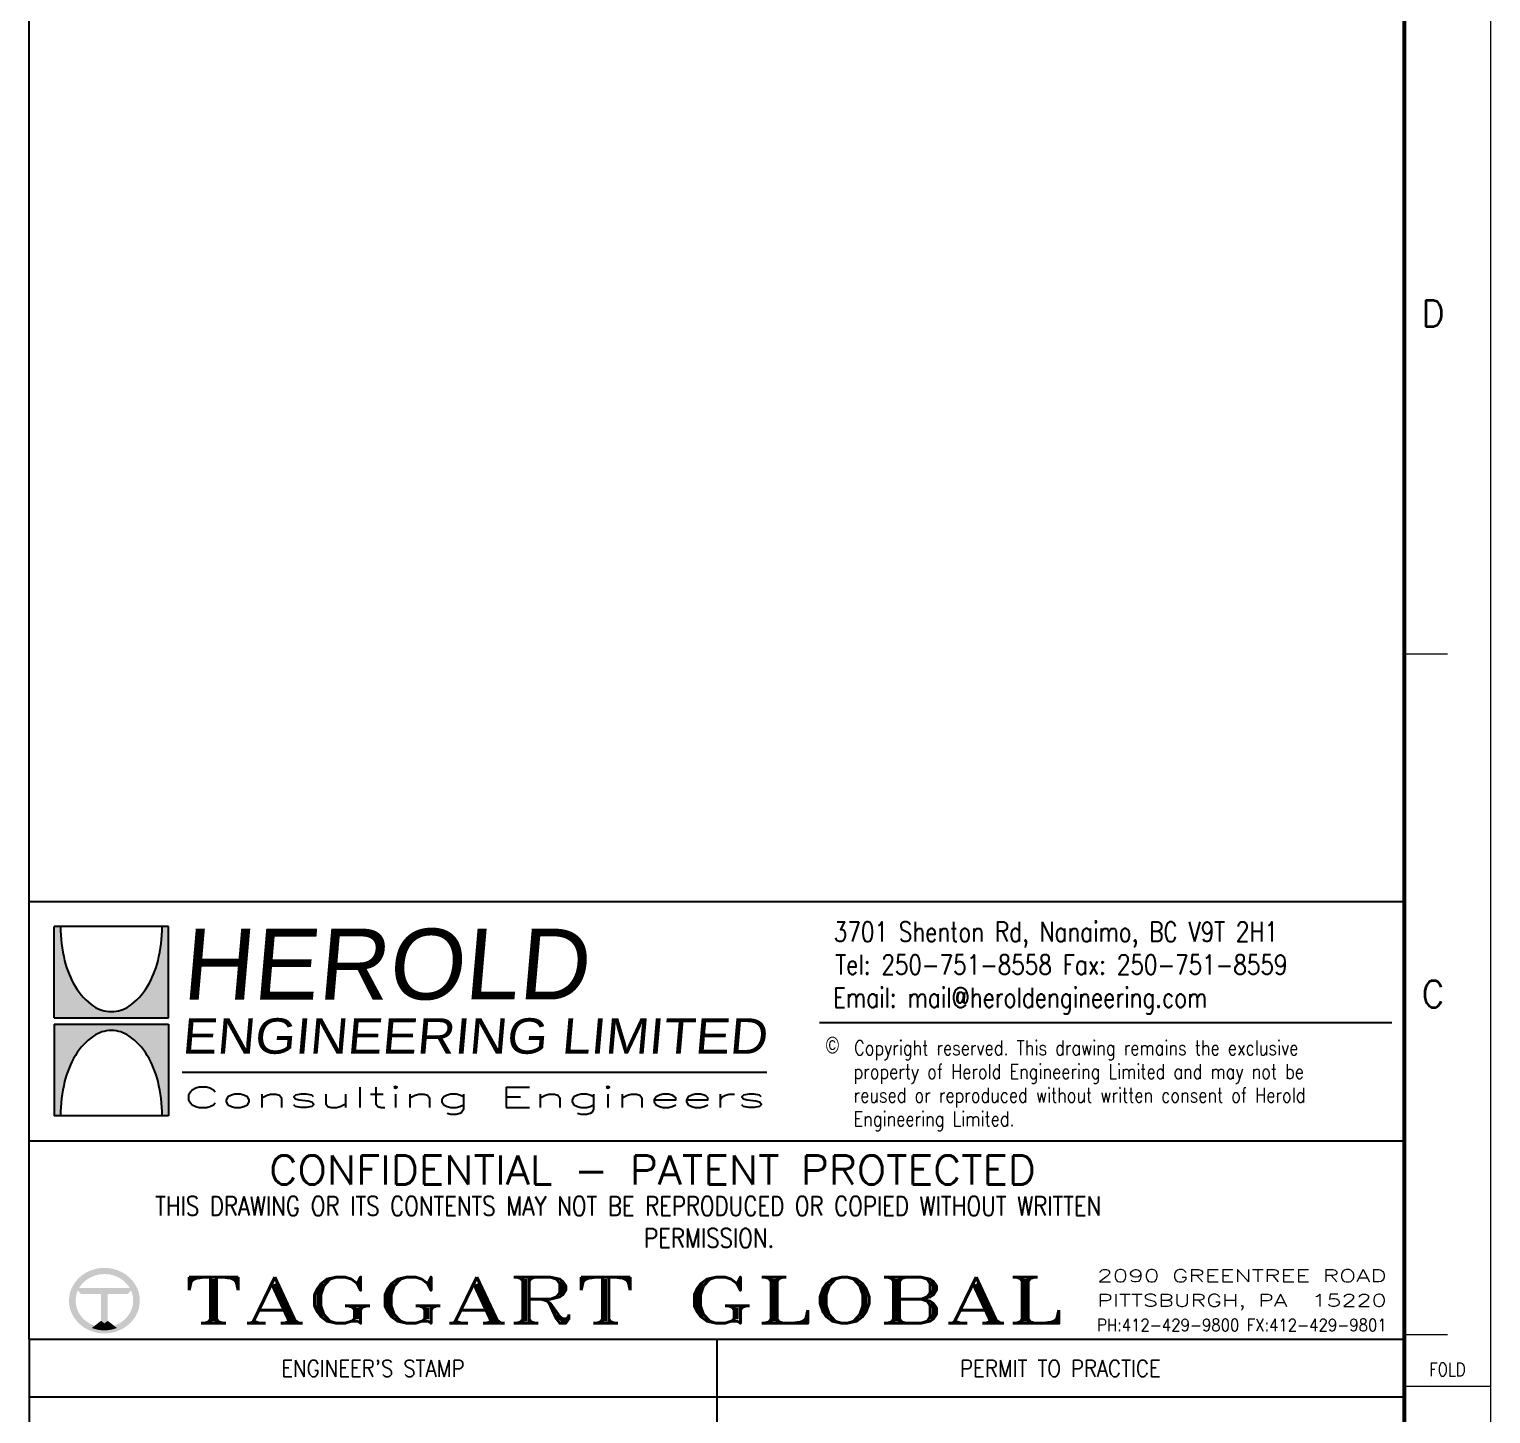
# Model space of a CAD drawing. Extents: x 0 to 870, y 0 to 565.
# Drawn here: x 723.5 to 870.4, y 138.2 to 277.3 of the extents above; entities that cross this region are included whole.
import ezdxf
from ezdxf.enums import TextEntityAlignment as Align

# ---------------------------------------------------------------- set-up
doc = ezdxf.new("R2010")
doc.units = 0
doc.header["$LTSCALE"] = 750
doc.linetypes.add('DGN Style 3', pattern=[18.213234050712874, 13.00945289336634, -5.203781157346534])
for name, color, linetype in [('BDR-18', 1, 'Continuous'), ('BDR-25', 4, 'Continuous'), ('BDR-35', 2, 'Continuous'), ('BDR-50', 5, 'Continuous'), ('BDR-70', 7, 'Continuous')]:
    doc.layers.add(name, color=color, linetype=linetype)
doc.styles.add('BOLD', font='romans.shx')
doc.styles.add('CAD', font='romans.shx', dxfattribs={"width": 0.75})
doc.styles.add('LOGO', font='ERASBD.TTF')
doc.styles.add('ROMANS', font='ROMANS.shx', dxfattribs={"width": 0.8})
doc.styles.add('ROMANT', font='ROMANT.SHX', dxfattribs={"height": 0.1875})
doc.styles.add('Style-ENGINEERING', font='romans.shx')

# ---------------------------------------------------------------- blocks, each defined once
blk = doc.blocks.new('engstamp')
at = {"layer": 'BDR-25'}
for p, q in [((-0.03751678895059551, 19.22166972001851), (-0.03751678895059551, -19.44676253537213)), ((-69.13455225466362, 13.45056970079875), (-0.03751678895059551, 13.45056970079875)), ((-0.03751678895059551, 13.45056970079875), (69.059518677868, 13.45056970079875))]:
    blk.add_line(p, q, dxfattribs=at)
at = {"layer": 'BDR-25', "linetype": 'Continuous'}
blk.add_line((69.059518677868, 19.22166972001851), (69.059518677868, -19.44676253537213), dxfattribs=at)
at = {"layer": 'BDR-50', "linetype": 'Continuous'}
blk.add_line((-69.13455225466362, 19.22166972001851), (-69.13455225466362, -19.44676253537213), dxfattribs=at)
at = {"layer": 'BDR-50'}
for p, q in [((-69.13455225466362, 19.22166972001851), (69.059518677868, 19.22166972001851)), ((-69.13455225466362, -19.44676253537213), (69.059518677868, -19.44676253537213))]:
    blk.add_line(p, q, dxfattribs=at)
at = {"layer": 'BDR-35', "style": 'Style-ENGINEERING'}
for s, height, rotation, oblique, width, p in [("ENGINEER'S STAMP", 1.678400406717359, 2.56944682094099e-06, 359.9999995664468, 0.864857837793607, (-34.58603452240018, 16.2966764929726)), ('PERMIT TO PRACTICE', 1.678400406717357, 2.569446820923461e-06, 359.9999995664466, 0.8648578377936079, (34.5110009434885, 16.29667649233456))]:
    blk.add_text(s, height=height, rotation=rotation, dxfattribs=dict(at, oblique=oblique, width=width)).set_placement(p, align=Align.MIDDLE_CENTER)
blk = doc.blocks.new('taggartsymbol')
at = {"layer": 'BDR-70'}
h = blk.add_hatch(color=140, dxfattribs=at)
edge = h.paths.add_edge_path()
edge.add_line((-4.97048471075388, -0.3171987347076737), (-5.477703898760836, -0.3453535800743595))
edge.add_arc((-0.07479739317625445, -0.04544773898626886), 5.411223726811403, 57.35154911809752, 183.1771275791781, ccw=False)
edge.add_line((2.844465779464372, 4.510783680780577), (2.570408418954003, 4.083049460557206))
edge.add_arc((-0.07479739317625445, -0.04544773898626886), 4.903223726811403, 57.35154911809661, 183.1771275791777)
h = blk.add_hatch(color=150, dxfattribs=at)
edge = h.paths.add_edge_path()
edge.add_arc((-0.07479739317625445, -0.04544773898626886), 5.411223726811403, 183.1771275791779, 229.4992383586558)
edge.add_line((-3.589160778998547, -4.160127825456939), (-3.259236035515471, -3.773845980636835))
edge.add_arc((-0.07479739317625445, -0.04544773898626886), 4.903223726811403, 183.1771275791777, 229.4992383586559, ccw=False)
edge.add_line((-4.97048471075388, -0.3171987347076737), (-5.477703898760836, -0.3453535800743595))
edge = h.paths.add_edge_path()
edge.add_line((4.669643357195014, 1.192245632322965), (5.161192598158578, 1.320477234154055))
edge.add_arc((-0.07479739317625445, -0.04544773898626886), 5.411223726811403, 14.62102296371128, 57.35154911809737)
edge.add_line((2.844465779464372, 4.510783680780577), (2.570408418954003, 4.083049460557206))
edge.add_arc((-0.07479739317625445, -0.04544773898626886), 4.903223726811403, 14.621022963710914, 57.351549118096386, ccw=False)
h = blk.add_hatch(color=5, dxfattribs=at)
edge = h.paths.add_edge_path()
edge.add_arc((-0.07479739317625445, -0.04544773898626886), 4.903223726811403, 68.96269202048379, 202.117324132333)
edge.add_line((-4.617216579128979, -1.891533017150522), (-4.146597844387998, -1.700268784972096))
edge.add_arc((-0.07479739317625445, -0.04544773898626886), 4.395223726811403, 157.6221723450972, 202.117324132333, ccw=False)
edge.add_line((-4.139031901826826, 1.627869166868706), (-4.501874223846642, 2.06229836776096))
edge.add_line((-4.501874223846613, 2.06229836776096), (-3.931661139566273, 2.06229836776096))
edge.add_arc((-0.07479739317625445, -0.04544773898626886), 4.395223726811403, 68.96269202048421, 151.343737934532, ccw=False)
edge.add_line((1.502981435941962, 4.056820606101866), (1.685341127964676, 4.53096082030585))
h = blk.add_hatch(color=150, dxfattribs=at)
edge = h.paths.add_edge_path()
edge.add_line((4.19689066908839, -1.080180896583855), (4.690612415809255, -1.199775364745477))
edge.add_arc((-0.07479739317625445, -0.04544773898626886), 4.903223726811403, 346.3834897777168, 428.9626920204838)
edge.add_line((1.685341127964676, 4.530960820305836), (1.502981435941962, 4.056820606101837))
edge.add_arc((-0.07479739317625445, -0.04544773898626886), 4.395223726811403, 28.656262065469775, 68.96269202048421, ccw=False)
edge.add_line((3.782066353213679, 2.062298367761088), (4.35227943749419, 2.062298367761088))
edge.add_line((4.35227943749419, 2.062298367761088), (3.989437115474203, 1.627869166868791))
edge.add_arc((-0.07479739317625445, -0.04544773898626886), 4.395223726811403, -13.616510222283182, 22.37782765490317, ccw=False)
for color, points in [(150, [(-0.5827973931761505, 1.554298367761021), (-3.539151267186554, 1.554298367761149), (-4.501874223846187, 2.062298367760818), (-3.653294527971866, 1.046298367761111), (-0.5827973931762358, 1.046298367760983), (-0.5827973931761505, -3.379414851142059), (-0.07479739317633971, -3.804301317349569), (-0.07479739317625445, 1.046298367760983)]), (140, [(-4.501874223846613, 2.06229836776096), (-3.53915126718627, 1.55429836776095), (-0.5827973931762358, 1.554298367760964), (-0.07479739317608392, 1.046298367760954), (0.4332026068238122, 1.554298367760964), (3.389556480834216, 1.554298367761135), (4.35227943749419, 2.062298367761088)]), (5, [(0.4332026068240111, 1.554298367761021), (3.389556480834386, 1.554298367761149), (4.352279437494019, 2.062298367760818), (3.503699741619698, 1.046298367761111), (0.4332026068240964, 1.046298367760983), (0.4332026068240111, -3.379414851142059), (-0.0747973931757997, -3.804301317349569), (-0.07479739317591338, 1.046298367760983)])]:
    blk.add_hatch(color=color, dxfattribs=at).paths.add_polyline_path(points)
h = blk.add_hatch(color=5, dxfattribs=at)
edge = h.paths.add_edge_path()
edge.add_line((-3.259236035515471, -3.773845980636835), (-3.589160778998547, -4.160127825456939))
edge.add_arc((-0.07479739317625445, -0.04544773898626886), 5.411223726811403, 229.4992383586558, 374.6210229637107)
edge.add_line((5.161192598158578, 1.320477234154055), (4.669643357195014, 1.192245632322965))
edge.add_arc((-0.07479739317625445, -0.04544773898626886), 4.903223726811403, -130.50076164134413, 14.621022963710516, ccw=False)
h = blk.add_hatch(color=150, dxfattribs=at)
edge = h.paths.add_edge_path()
edge.add_arc((-0.07479739317625445, -0.04544773898626886), 4.903223726811403, 202.117324132333, 246.9949851215067)
edge.add_line((-1.991034569945242, -4.558721273521371), (-1.546921176640296, -4.186805387739355))
edge.add_arc((-0.07479739317625445, -0.04544773898626886), 4.395223726811403, 202.117324132333, 250.43128285031, ccw=False)
edge.add_line((-4.146597844387998, -1.700268784972124), (-4.617216579128979, -1.89153301715055))
h = blk.add_hatch(color=140, dxfattribs=at)
edge = h.paths.add_edge_path()
edge.add_line((4.19689066908839, -1.080180896583855), (4.690612415809255, -1.19977536474552))
edge.add_arc((-0.07479739317625445, -0.04544773898626886), 4.903223726811403, 293.0050148784946, 346.38348977771676, ccw=False)
edge.add_line((1.841439783592818, -4.558721273521328), (1.397326390287873, -4.186805387739312))
edge.add_arc((-0.07479739317625445, -0.04544773898626886), 4.395223726811403, 289.5687171496886, 346.3834897777168)
h = blk.add_hatch(color=140, dxfattribs=at)
edge = h.paths.add_edge_path()
edge.add_arc((-0.07479739317625445, -0.04544773898626886), 4.903223726811415, 246.9949851215067, 270.0000000000011)
edge.add_line((-0.07479739317608392, -4.948671465797673), (-0.07479739317599865, -3.804301317349541))
edge.add_line((-0.07479739317608392, -3.804301317349555), (-0.5827973931762642, -3.379414851141817))
edge.add_line((-0.5827973931762358, -3.379414851141817), (-1.991034569945214, -4.558721273521371))
h = blk.add_hatch(color=150, dxfattribs=at)
edge = h.paths.add_edge_path()
edge.add_arc((-0.07479739317591338, -0.04544773898626886), 4.903223726811415, 269.9999999999989, 293.00501487849334, ccw=False)
edge.add_line((-0.07479739317608392, -4.948671465797673), (-0.07479739317616918, -3.804301317349541))
edge.add_line((-0.07479739317608392, -3.804301317349555), (0.4332026068240964, -3.379414851141817))
edge.add_line((0.4332026068240964, -3.379414851141817), (1.841439783593074, -4.558721273521371))
blk = doc.blocks.new('copyright')
at = {"layer": 'BDR-25', "insert": (0.1141182457343806, -0.04097351770002433), "char_height": 0.05859375, "width": 0.0446428571428612, "attachment_point": 1, "style": 'ROMANS'}
blk.add_mtext('{\\fBankGothic Lt BT|b0|i0|c0|p34;\\H1.125x;©} ', dxfattribs=at)

msp = doc.modelspace()

# ---------------------------------------------------------------- hatches: boundary and pattern name
at = {"layer": 'BDR-18'}
for points in [[(728.0901905703912, 181.1182166356037, -0.07406188891287205), (727.0116177771746, 183.7407499542809, -0.0606570501823487), (726.5938796148722, 187.1715233460905), (725.9619007829693, 187.1715233460905), (725.9619007829693, 177.9788760670147), (737.4433087624947, 177.9788760670145), (737.4433087624947, 187.1715233460905), (736.8113299305921, 187.1715233460905, -0.06065705018247871), (736.3935917682873, 183.7407499542738, -0.07406188891263854), (735.3150189750735, 181.1182166356051, -0.1069057260891834), (733.4993656052626, 179.1733118766865, -0.1528623331141808), (731.702604772732, 178.610854898917, -0.1528623331141954), (729.905843940201, 179.1733118766867, -0.1069057260890975)], [(735.3150189750731, 174.207556666522, -0.07406188891272433), (736.3935917682879, 171.58502334785, -0.06065705018243123), (736.8113299305921, 168.1542499560359), (737.4433087624947, 168.1542499560359), (737.4433087624947, 177.3468972351117), (725.9619007829693, 177.3468972351117), (725.9619007829693, 168.1542499560359), (726.5938796148725, 168.1542499560359, -0.06065705018242707), (727.0116177771761, 171.58502334785, -0.07406188891272389), (728.0901905703909, 174.207556666522, -0.1069057260891394), (729.9058439402014, 176.1524614254398, -0.1528623331141807), (731.702604772732, 176.7149184032093, -0.1528623331141854), (733.4993656052626, 176.1524614254398, -0.1069057260891489)]]:
    msp.add_hatch(color=253, dxfattribs=at).paths.add_polyline_path(points)

# ---------------------------------------------------------------- linework, layer by layer
at = {"layer": 'BDR-18', "linetype": 'DGN Style 3', "lineweight": 0}
for p, q in [((870.3540909090907, -0.00961830578125955), (870.3540909090907, 564.6160227272726)), ((861.6443805569672, 140.978948420665), (870.3540909090907, 140.978948420665))]:
    msp.add_line(p, q, dxfattribs=at)
at = {"layer": 'BDR-18', "linetype": 'Continuous', "lineweight": 0}
for p, q in [((861.6443805569672, 214.5783371225061), (865.9992357330298, 214.5783371225061)), ((861.6443805569672, 146.1820979069979), (865.9992357330298, 146.1820979069979))]:
    msp.add_line(p, q, dxfattribs=at)
at = {"layer": 'BDR-18', "ltscale": 8}
for p, q in [((737.4433087624947, 187.1715233460902), (725.9619007829693, 187.1715233460902)), ((725.9619007829693, 177.9788760670145), (725.9619007829693, 187.1715233460902)), ((737.4433087624947, 177.9788760670145), (737.4433087624947, 187.1715233460902)), ((725.9619007829693, 177.9788760670145), (737.4433087624947, 177.9788760670145)), ((725.9619007829693, 177.3468972351117), (737.4433087624947, 177.3468972351117)), ((725.9619007829693, 177.3468972351117), (725.9619007829693, 168.1542499560359)), ((737.4433087624947, 177.3468972351117), (737.4433087624947, 168.1542499560359)), ((802.8897286250276, 177.5069684672262), (860.4027977715667, 177.5069684672262)), ((737.4433087624947, 168.1542499560359), (725.9619007829693, 168.1542499560359))]:
    msp.add_line(p, q, dxfattribs=at)
for centre, radius, start, end in [((740.890767373874, 187.1715233460883), 14.29688775900168, 179.999999999987, 193.8845601833892), ((722.5144421715906, 187.1715233460911), 14.29688775900151, 346.1154398166038, 359.9999999999935), ((736.3548529158903, 186.0502950949228), 9.624450198010727, 193.8845601833961, 210.8273619833407), ((727.0503566295737, 186.0502950949228), 9.624450198010733, 329.1726380166593, 346.1154398166039), ((733.4942141268106, 184.3431600225272), 6.293149485527614, 210.8273619833407, 235.2356452598789), ((729.9109954186538, 184.3431600225269), 6.293149485527127, 304.764354740121, 329.1726380166593), ((731.702604772732, 181.761946876844), 3.151091977926969, 235.2356452598789, 270), ((731.702604772732, 181.7619468768439), 3.151091977926825, 270, 304.7643547401246), ((731.7026047727317, 173.5638264252825), 3.151091977926866, 89.99999999999349, 124.7643547401198), ((731.702604772732, 173.5638264252825), 3.151091977926825, 55.23564525988021, 90), ((733.4942141268106, 170.9826132795992), 6.293149485527614, 124.764354740121, 149.1726380166593), ((729.9109954186538, 170.9826132795996), 6.293149485527127, 30.82736198334069, 55.23564525987896), ((736.354852915891, 169.2754782072035), 9.624450198011406, 149.1726380166656, 166.1154398166104), ((727.050356629573, 169.2754782072036), 9.624450198011198, 13.88456018338957, 30.82736198333436), ((740.8907673738747, 168.154249956038), 14.29688775900241, 166.1154398166108, 180.0000000000065), ((722.51444217159, 168.1542499560351), 14.29688775900221, 0, 13.88456018339626)]:
    msp.add_arc(centre, radius, start, end, dxfattribs=at)
at = {"layer": 'BDR-25'}
msp.add_line((738.8133159767167, 172.5137387141871), (797.573791987248, 172.5137387141871), dxfattribs=at)
at = {"layer": 'BDR-50'}
for p, q in [((723.4503096244331, 189.6907113554515), (723.4544944379201, 556.5611095030191)), ((723.4503096244331, 145.6903061596972), (723.4503096244331, 189.6907113554515)), ((723.4503096244331, 189.6907113554515), (861.6443804965353, 189.6907113554515)), ((723.4503096244331, 165.6350619466746), (861.6443804965353, 165.6350619466746)), ((723.4503096244331, 145.6903061596972), (861.6443805569648, 145.6903061596972)), ((723.4503096244331, 145.6903061596972), (861.6443805569648, 145.6903061596972))]:
    msp.add_line(p, q, dxfattribs=at)
at = {"layer": 'BDR-70', "linetype": 'Continuous', "lineweight": 53}
msp.add_line((861.6443805569672, 556.5595332000464), (861.6443805569672, 9.389619475981476), dxfattribs=at)

# ---------------------------------------------------------------- block references
at = {"xscale": 25.39999999999998, "yscale": 25.39999999999998, "zscale": 25.39999999999998}
msp.add_blockref('copyright', (800.6258789693773, 177.1250656471363), dxfattribs=at)
msp.add_blockref('engstamp', (792.5848618790969, 126.4686364396787))
at = {"layer": 'BDR-70', "xscale": 0.6576253071041265, "yscale": 0.60830396261224, "zscale": 0.6576250599622385}
msp.add_blockref('taggartsymbol', (731.0544181937581, 149.6003429766608), dxfattribs=at)

# ---------------------------------------------------------------- texts
at = {"layer": 'BDR-18', "linetype": 'Continuous', "lineweight": 40, "style": 'Style-ENGINEERING', "width": 0.9459440575208701}
for s, p in [('D', (864.5474939014821, 248.7767930876741)), ('C', (864.5482960892937, 180.3805538721659))]:
    msp.add_text(s, height=2.685497851823413, dxfattribs=at).set_placement(p, align=Align.MIDDLE_CENTER)
at = {"layer": 'BDR-18', "style": 'CAD'}
for s, height, width, p, p2 in [('2090 GREENTREE ROAD', 1.236073639916384, 1.307910805472856, (830.7860937442093, 151.4505830029667), (859.8862270043318, 151.4505830029667)), ('PITTSBURGH, PA  15220', 1.236073450671637, 1.245315768666631, (830.7860937442093, 148.9784359123786), (859.8862270043318, 148.9784359123786)), ('PH:412-429-9800 FX:412-429-9801', 1.236073639916384, 0.8012808500303725, (830.7860937442093, 146.5062886325459), (859.8862270043318, 146.5062886325459))]:
    msp.add_text(s, height=height, dxfattribs=dict(at, width=width)).set_placement(p, p2, align=Align.FIT)
at = {"layer": 'BDR-18', "linetype": 'Continuous', "lineweight": 0, "style": 'Style-ENGINEERING', "width": 0.8108108716962429}
msp.add_text('FOLD', height=1.342746911789334, dxfattribs=at).set_placement((865.999494089916, 141.9860096115681), align=Align.CENTER)
at = {"layer": 'BDR-25', "style": 'ROMANS', "width": 0.8}
for s, height, p in [('3701 Shenton Rd, Nanaimo, BC V9T 2H1', 1.984374999999998, (804.319097025206, 185.6495839107184)), ('Tel: 250-751-8558 Fax: 250-751-8559', 1.984374999999998, (804.4702875013965, 182.3422922440518)), ('Email: mail@heroldengineering.com', 1.984374999999998, (804.2435017871107, 179.0350005773851)), ('Copyright reserved. This drawing remains the exclusive', 1.488281249999999, (806.3637869944577, 174.2343181056578)), ('property of Herold Engineering Limited and may not be', 1.488281249999999, (806.3070905658863, 171.8530681056578)), ('reused or reproduced without written consent of Herold', 1.488281249999999, (806.3070905658863, 169.4718181056578)), ('Engineering Limited.', 1.488281249999999, (806.3070905658863, 167.0905681056578))]:
    msp.add_text(s, height=height, dxfattribs=at).set_placement(p)
at = {"layer": 'BDR-35', "ltscale": 8, "style": 'LOGO', "oblique": 5, "width": 0.8687725919803428}
msp.add_text('HEROLD', height=7.117051009986229, rotation=0.01803732968499878, dxfattribs=at).set_placement((738.7684091703346, 179.8251072418653), (779.6221570045417, 179.8379684429722), align=Align.FIT)
at = {"layer": 'BDR-35', "ltscale": 8, "style": 'LOGO', "oblique": 5, "width": 0.9261336938359769}
msp.add_text('ENGINEERING LIMITED', height=3.558525504993114, dxfattribs=at).set_placement((738.7684091703346, 174.3837290747275), (797.573791987248, 174.3837290747275), align=Align.FIT)
at = {"layer": 'BDR-35', "ltscale": 8, "style": 'ROMANS', "width": 1.834551657986703}
msp.add_text('Consulting Engineers', height=2.040516812676745, dxfattribs=at).set_placement((738.9266671249961, 168.9682231597018), (797.573791987248, 168.9682231597018), align=Align.FIT)
at = {"layer": 'BDR-35'}
for s, height, style, width, p in [('CONFIDENTIAL - PATENT PROTECTED', 2.897047534415041, 'BOLD', 1.081080085581184, (747.5827020361866, 161.2560493950277)), ('THIS DRAWING OR ITS CONTENTS MAY NOT BE REPRODUCED OR COPIED WITHOUT WRITTEN ', 1.931365086024943, 'CAD', 0.8108113590006473, (736.1005446895089, 158.116983187803)), ('PERMISSION.', 1.931365086024943, 'CAD', 0.8108060738120115, (785.2421809502051, 154.8980415039246))]:
    msp.add_text(s, height=height, dxfattribs=dict(at, style=style, width=width)).set_placement(p)
at = {"layer": 'BDR-70', "style": 'ROMANT', "width": 1.375565811441262}
msp.add_text('TAGGART GLOBAL', height=4.635276055064065, dxfattribs=at).set_placement((738.899713421362, 147.3006277513972, -0.1738518652518093), (827.2546198485092, 147.3006277513972, -0.1738518652518093), align=Align.FIT)

doc.saveas('drawing.dxf')
